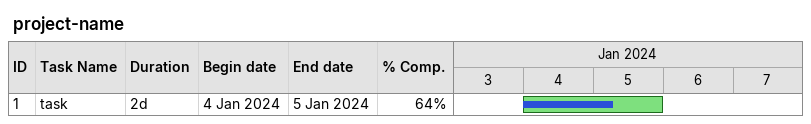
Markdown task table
project-name

| ID | Task | Duration | Start | Finish | % complete |
|---|---|---|---|---|---|
| 1 | task | 2d | 2024-01-04 | 2024-01-05 | 64 |
